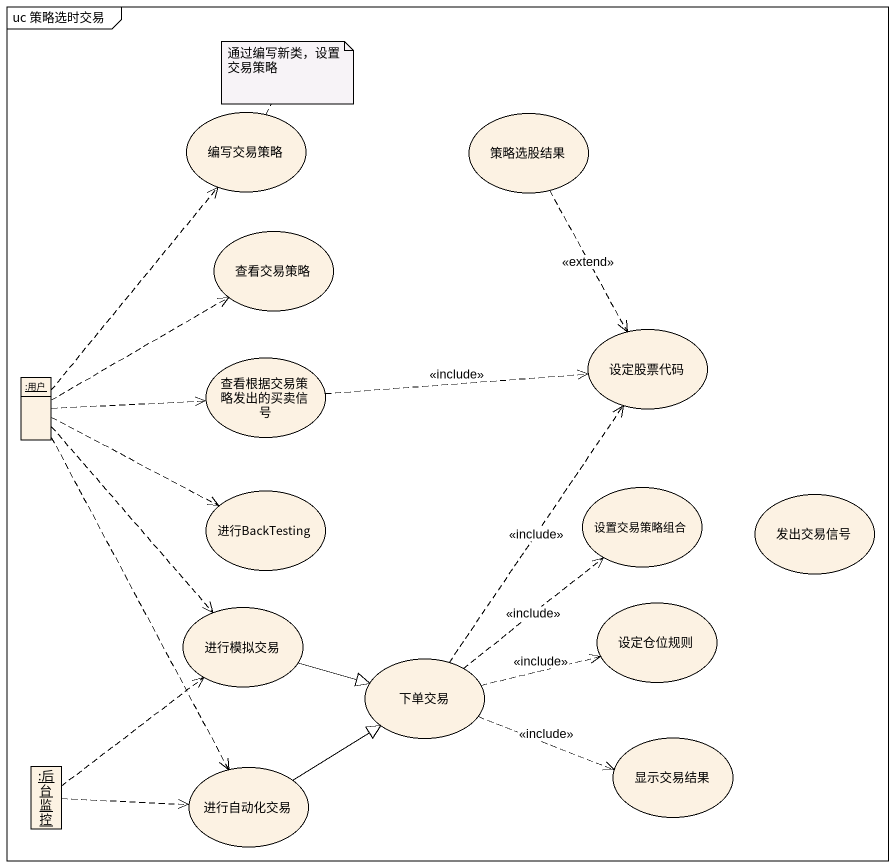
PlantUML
@startuml
mainframe uc 策略选时交易
allowmixing
hide circle
hide empty members
usecase 编写交易策略
usecase 策略选股结果
usecase 查看交易策略
usecase 设定股票代码
object ":用户" as 用户
usecase 查看根据交易策略发出的买卖信号
usecase 进行BackTesting
usecase 设置交易策略组合
usecase 发出交易信号
usecase 进行模拟交易
usecase 设定仓位规则
usecase 下单交易
usecase 显示交易结果
object ":后台监控" as 后台监控
usecase 进行自动化交易
策略选股结果 ..> 设定股票代码 : <<extend>>
用户 .up.> 编写交易策略
用户 .right.> 查看交易策略
用户 .right.> 查看根据交易策略发出的买卖信号
用户 .right.> 进行BackTesting
用户 ..> 进行模拟交易
用户 ..> 进行自动化交易
查看根据交易策略发出的买卖信号 .right.> 设定股票代码 : <<include>>
进行模拟交易 -right-|> 下单交易
下单交易 .up.> 设定股票代码 : <<include>>
下单交易 .up.> 设置交易策略组合 : <<include>>
下单交易 .right.> 设定仓位规则 : <<include>>
下单交易 .right.> 显示交易结果 : <<include>>
后台监控 .up.> 进行模拟交易
后台监控 .right.> 进行自动化交易
进行自动化交易 -up-|> 下单交易
note top of 编写交易策略 : 通过编写新类，设置交易策略
@enduml
